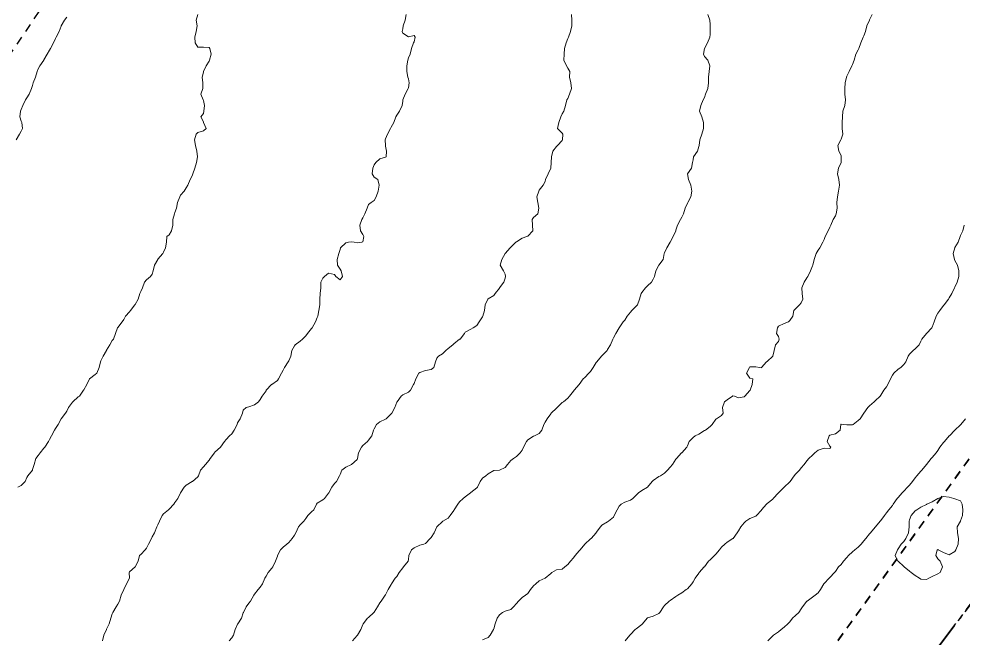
# Model space of a CAD drawing. Header units: centimetres. Extents: x 0 to 642158, y -847 to 649707.
# Drawn here: x 616081 to 616164, y 620826 to 620880.4 of the extents above; entities that cross this region are included whole.
import ezdxf

# ---------------------------------------------------------------- set-up
doc = ezdxf.new("R2010")
doc.units = ezdxf.units.CM
doc.header["$MEASUREMENT"] = 0
doc.linetypes.add('CENTERX2', pattern=[4, 2.5, -0.5, 0.5, -0.5])
doc.linetypes.add('JIS_02_0.7', pattern=[1.35, 0.75, -0.6])
doc.layers.add('SPW_parcellaire cadastral', color=7, linetype='CENTERX2', lineweight=25, true_color=0xff0542)
doc.layers.add('WAL_parcellaire agricole', color=7, linetype='JIS_02_0.7', lineweight=25)
doc.layers.add('WAL_topographie 0.5', color=253, linetype='Continuous', lineweight=20)

msp = doc.modelspace()

# ---------------------------------------------------------------- linework, layer by layer
at = {"layer": 'SPW_parcellaire cadastral'}
for points in [[(616080.198, 620885.531), (616144.734, 620974.533), (616149.715, 620970.824), (616191.526, 620940.742), (616250.942, 621018.209), (616261.912, 620966.122), (616263.613, 620952.538), (616261.41, 620918.602), (616259.582, 620897.225), (616259.185, 620882.418), (616258.186, 620828.585), (616258.195, 620804.368), (616254.945, 620806.243), (616180.117, 620849.425), (616137.678, 620793.39), (616104.658, 620794.238), (616090.293, 620793.326), (616059.536, 620788.639)], [(616256.709, 620706.96), (616245.087, 620688.12), (616165.865, 620749.948), (616137.678, 620793.39), (616180.117, 620849.425), (616254.945, 620806.243), (616258.195, 620804.368), (616257.086, 620777.464), (616258.363, 620709.515), (616256.709, 620706.96)]]:
    msp.add_lwpolyline(points, dxfattribs=at)
at = {"layer": 'WAL_parcellaire agricole'}
for points in [[(616256.531, 621010.471), (616261.045, 620978.872), (616264.204, 620946.972), (616264.54, 620929.472), (616262.543, 620906.472), (616257.382, 620855.139), (616253.22, 620818.805), (616251.222, 620803.638), (616172.383, 620852.629), (616133.223, 620798.458), (616052.891, 620793.615), (616033.49, 620809.78), (616068.05, 620859.117), (616094.045, 620897.619), (616146.369, 620977.291), (616189.372, 620943.13), (616227.866, 620992.8), (616253.195, 621026.136), (616256.531, 621010.471)], [(616052.891, 620793.615), (616133.223, 620798.458), (616172.383, 620852.629), (616251.222, 620803.638), (616254.888, 620802.306), (616255.997, 620774.617), (616257.4, 620703.807), (616283.569, 620681.31), (616274.904, 620665.143), (616272.238, 620660.142), (616266.073, 620651.975), (616263.907, 620646.975), (616262.074, 620639.475), (616257.786, 620631.565), (616227.415, 620576.971), (616199.663, 620598.301), (616185.082, 620583.966), (616052.891, 620793.615)]]:
    msp.add_lwpolyline(points, dxfattribs=at)
at = {"layer": 'WAL_topographie 0.5'}
for points in [[(616085.25, 620880.515), (616085.059, 620880.25), (616084.765, 620879.75), (616084.75, 620879.714), (616084.572, 620879.25), (616084.308, 620878.75), (616084.25, 620878.636), (616084.081, 620878.25), (616083.829, 620877.75), (616083.75, 620877.63), (616083.518, 620877.25), (616083.25, 620876.772), (616083.235, 620876.75), (616082.881, 620876.25), (616082.75, 620875.964), (616082.665, 620875.75), (616082.5, 620875.25), (616082.312, 620874.75), (616082.25, 620874.525), (616082.157, 620874.25), (616081.942, 620873.75), (616081.75, 620873.44), (616081.633, 620873.25), (616081.39, 620872.75), (616081.25, 620872.417), (616081.186, 620872.25), (616081.125, 620871.75), (616081.25, 620871.387), (616081.318, 620871.25), (616081.356, 620870.75), (616081.25, 620870.512), (616081.097, 620870.25), (616080.797, 620869.75)], [(616096.75, 620880.75), (616096.607, 620880.25), (616096.704, 620879.75), (616096.625, 620879.25), (616096.506, 620878.75), (616096.528, 620878.25), (616096.75, 620877.869), (616097.25, 620877.893), (616097.75, 620877.85), (616097.825, 620877.75), (616097.941, 620877.25), (616097.8, 620876.75), (616097.75, 620876.65), (616097.492, 620876.25), (616097.268, 620875.75), (616097.25, 620875.694), (616097.15, 620875.25), (616097.213, 620874.75), (616097.206, 620874.25), (616097.011, 620873.75), (616097.227, 620873.25), (616097.25, 620873.208), (616097.346, 620872.75), (616097.288, 620872.25), (616097.25, 620872.068), (616097.031, 620871.75), (616097.25, 620871.313), (616097.268, 620871.25), (616097.481, 620870.75), (616097.25, 620870.519), (616096.75, 620870.4), (616096.625, 620870.25), (616096.479, 620869.75), (616096.566, 620869.25), (616096.662, 620868.75), (616096.721, 620868.25), (616096.658, 620867.75), (616096.494, 620867.25), (616096.317, 620866.75), (616096.25, 620866.592), (616096.102, 620866.25), (616095.881, 620865.75), (616095.75, 620865.521), (616095.559, 620865.25), (616095.25, 620864.875), (616095.172, 620864.75), (616094.964, 620864.25), (616094.883, 620863.75), (616094.75, 620863.35), (616094.721, 620863.25), (616094.579, 620862.75), (616094.577, 620862.25), (616094.442, 620861.75), (616094.25, 620861.393), (616094.05, 620861.25), (616094.011, 620860.75), (616093.926, 620860.25), (616093.75, 620859.889), (616093.676, 620859.75), (616093.25, 620859.267), (616093.235, 620859.25), (616092.947, 620858.75), (616092.847, 620858.25), (616092.75, 620857.959), (616092.618, 620857.75), (616092.25, 620857.458), (616092.083, 620857.25), (616091.893, 620856.75), (616091.75, 620856.417), (616091.669, 620856.25), (616091.516, 620855.75), (616091.25, 620855.278), (616091.236, 620855.25), (616090.856, 620854.75), (616090.75, 620854.633), (616090.421, 620854.25), (616090.25, 620853.964), (616090.114, 620853.75), (616089.75, 620853.27), (616089.722, 620853.25), (616089.54, 620852.75), (616089.359, 620852.25), (616089.25, 620852.118), (616089.038, 620851.75), (616088.75, 620851.275), (616088.737, 620851.25), (616088.45, 620850.75), (616088.25, 620850.329), (616088.216, 620850.25), (616088.088, 620849.75), (616087.889, 620849.25), (616087.75, 620849.136), (616087.25, 620848.75), (616087.25, 620848.75), (616087.006, 620848.25), (616086.75, 620847.792), (616086.723, 620847.75), (616086.357, 620847.25), (616086.25, 620847.171), (616085.779, 620846.75), (616085.75, 620846.721), (616085.41, 620846.25), (616085.25, 620845.909), (616085.141, 620845.75), (616084.75, 620845.25), (616084.75, 620845.25), (616084.5, 620844.75), (616084.25, 620844.39), (616084.174, 620844.25), (616083.917, 620843.75), (616083.75, 620843.435), (616083.654, 620843.25), (616083.316, 620842.75), (616083.25, 620842.676), (616082.905, 620842.25), (616082.75, 620842.033), (616082.532, 620841.75), (616082.4, 620841.25), (616082.25, 620840.788), (616082.234, 620840.75), (616081.819, 620840.25), (616081.75, 620840.096), (616081.6, 620839.75), (616081.25, 620839.388), (616080.964, 620839.25)], [(616115.071, 620880.75), (616114.965, 620880.25), (616114.793, 620879.75), (616114.75, 620879.5), (616114.716, 620879.25), (616114.75, 620879.114), (616115.25, 620878.781), (616115.75, 620878.917), (616115.846, 620878.75), (616115.75, 620878.333), (616115.7, 620878.25), (616115.526, 620877.75), (616115.417, 620877.25), (616115.25, 620876.95), (616115.193, 620876.75), (616115.115, 620876.25), (616115.109, 620875.75), (616115.196, 620875.25), (616115.25, 620875.096), (616115.332, 620874.75), (616115.25, 620874.3), (616115.239, 620874.25), (616114.961, 620873.75), (616114.758, 620873.25), (616114.75, 620873.15), (616114.712, 620872.75), (616114.471, 620872.25), (616114.25, 620871.922), (616114.161, 620871.75), (616113.966, 620871.25), (616113.75, 620870.859), (616113.692, 620870.75), (616113.427, 620870.25), (616113.25, 620869.845), (616113.217, 620869.75), (616113.241, 620869.25), (616113.25, 620869.179), (616113.336, 620868.75), (616113.292, 620868.25), (616113.25, 620868.217), (616112.75, 620868.073), (616112.405, 620867.75), (616112.25, 620867.546), (616112.142, 620867.25), (616112.079, 620866.75), (616112.25, 620866.477), (616112.583, 620866.25), (616112.693, 620865.75), (616112.596, 620865.25), (616112.414, 620864.75), (616112.25, 620864.404), (616111.983, 620864.25), (616111.75, 620864.055), (616111.619, 620863.75), (616111.433, 620863.25), (616111.25, 620862.895), (616111.172, 620862.75), (616110.983, 620862.25), (616111.05, 620861.75), (616111.25, 620861.417), (616111.337, 620861.25), (616111.25, 620860.8), (616111.15, 620860.75), (616110.75, 620860.696), (616110.5, 620860.75), (616110.25, 620860.794), (616110, 620860.75), (616109.75, 620860.697), (616109.303, 620860.25), (616109.25, 620860.117), (616109.13, 620859.75), (616108.989, 620859.25), (616109.014, 620858.75), (616109.25, 620858.396), (616109.35, 620858.25), (616109.455, 620857.75), (616109.25, 620857.442), (616108.869, 620857.75), (616108.75, 620857.906), (616108.25, 620858.038), (616107.885, 620857.75), (616107.75, 620857.61), (616107.573, 620857.25), (616107.55, 620856.75), (616107.51, 620856.25), (616107.489, 620855.75), (616107.479, 620855.25), (616107.379, 620854.75), (616107.288, 620854.25), (616107.25, 620854.15), (616107.093, 620853.75), (616106.799, 620853.25), (616106.75, 620853.183), (616106.395, 620852.75), (616106.25, 620852.539), (616105.96, 620852.25), (616105.75, 620852.055), (616105.319, 620851.75), (616105.25, 620851.655), (616105.014, 620851.25), (616104.928, 620850.75), (616104.75, 620850.333), (616104.702, 620850.25), (616104.366, 620849.75), (616104.25, 620849.512), (616104.109, 620849.25), (616103.86, 620848.75), (616103.75, 620848.609), (616103.25, 620848.271), (616103.221, 620848.25), (616102.776, 620847.75), (616102.75, 620847.719), (616102.409, 620847.25), (616102.25, 620846.932), (616102.076, 620846.75), (616101.75, 620846.462), (616101.25, 620846.29), (616101, 620846.25), (616100.75, 620846), (616100.673, 620845.75), (616100.472, 620845.25), (616100.25, 620844.886), (616100.205, 620844.75), (616099.967, 620844.25), (616099.75, 620843.94), (616099.54, 620843.75), (616099.25, 620843.444), (616099.091, 620843.25), (616098.75, 620842.75), (616098.75, 620842.75), (616098.25, 620842.313), (616098.212, 620842.25), (616097.859, 620841.75), (616097.75, 620841.615), (616097.433, 620841.25), (616097.25, 620841.038), (616096.982, 620840.75), (616096.806, 620840.25), (616096.75, 620840.156), (616096.286, 620839.75), (616096.25, 620839.736), (616095.75, 620839.431), (616095.569, 620839.25), (616095.25, 620838.75), (616095.25, 620838.75), (616095.015, 620838.25), (616094.75, 620837.89), (616094.65, 620837.75), (616094.25, 620837.312), (616094.181, 620837.25), (616093.75, 620836.893), (616093.631, 620836.75), (616093.401, 620836.25), (616093.25, 620835.937), (616093.175, 620835.75), (616092.969, 620835.25), (616092.75, 620834.882), (616092.682, 620834.75), (616092.434, 620834.25), (616092.25, 620833.9), (616092.125, 620833.75), (616091.75, 620833.341), (616091.632, 620833.25), (616091.528, 620832.75), (616091.25, 620832.25), (616091.25, 620832.25), (616090.75, 620831.821), (616090.733, 620831.75), (616090.75, 620831.251), (616090.75, 620831.25), (616090.75, 620831.25), (616090.508, 620830.75), (616090.25, 620830.25), (616090.25, 620830.25), (616090.042, 620829.75), (616089.893, 620829.25), (616089.75, 620828.97), (616089.593, 620828.75), (616089.292, 620828.25), (616089.25, 620828.125), (616089.135, 620827.75), (616088.966, 620827.25), (616088.75, 620826.782), (616088.733, 620826.75), (616088.516, 620826.25), (616088.385, 620825.75)], [(616129.562, 620880.75), (616129.611, 620880.25), (616129.618, 620879.75), (616129.483, 620879.25), (616129.318, 620878.75), (616129.25, 620878.643), (616129.101, 620878.25), (616128.953, 620877.75), (616128.946, 620877.25), (616128.893, 620876.75), (616129.125, 620876.25), (616129.25, 620876.023), (616129.417, 620875.75), (616129.409, 620875.25), (616129.53, 620874.75), (616129.569, 620874.25), (616129.412, 620873.75), (616129.25, 620873.383), (616129.179, 620873.25), (616129.048, 620872.75), (616128.891, 620872.25), (616128.75, 620872.038), (616128.627, 620871.75), (616128.462, 620871.25), (616128.337, 620870.75), (616128.75, 620870.337), (616128.801, 620870.25), (616128.78, 620869.75), (616128.75, 620869.698), (616128.344, 620869.25), (616128.25, 620869.15), (616127.95, 620868.75), (616127.81, 620868.25), (616127.804, 620867.75), (616127.75, 620867.25), (616127.75, 620867.25), (616127.512, 620866.75), (616127.301, 620866.25), (616127.25, 620866.083), (616127.102, 620865.75), (616126.75, 620865.337), (616126.697, 620865.25), (616126.538, 620864.75), (616126.607, 620864.25), (616126.713, 620863.75), (616126.607, 620863.25), (616126.25, 620862.938), (616126.113, 620862.75), (616126.146, 620862.25), (616126.187, 620861.75), (616125.75, 620861.294), (616125.65, 620861.25), (616125.25, 620861.107), (616124.75, 620860.798), (616124.694, 620860.75), (616124.25, 620860.321), (616124.194, 620860.25), (616123.75, 620859.75), (616123.75, 620859.75), (616123.472, 620859.25), (616123.317, 620858.75), (616123.618, 620858.25), (616123.75, 620857.938), (616123.793, 620857.75), (616123.75, 620857.6), (616123.637, 620857.25), (616123.263, 620856.75), (616123.25, 620856.733), (616122.882, 620856.25), (616122.75, 620856.089), (616122.25, 620855.774), (616122.228, 620855.75), (616121.993, 620855.25), (616121.929, 620854.75), (616121.783, 620854.25), (616121.75, 620854.19), (616121.475, 620853.75), (616121.25, 620853.44), (616120.945, 620853.25), (616120.75, 620853.115), (616120.25, 620852.861), (616120.187, 620852.75), (616119.786, 620852.25), (616119.75, 620852.227), (616119.25, 620851.825), (616119.167, 620851.75), (616118.75, 620851.424), (616118.55, 620851.25), (616118.25, 620850.95), (616117.886, 620850.75), (616117.75, 620850.583), (616117.635, 620850.25), (616117.5, 620849.75), (616117.25, 620849.573), (616116.75, 620849.483), (616116.25, 620849.32), (616116.158, 620849.25), (616115.903, 620848.75), (616115.75, 620848.357), (616115.708, 620848.25), (616115.425, 620847.75), (616115.25, 620847.575), (616114.75, 620847.358), (616114.612, 620847.25), (616114.278, 620846.75), (616114.25, 620846.708), (616114.06, 620846.25), (616113.787, 620845.75), (616113.75, 620845.692), (616113.308, 620845.25), (616113.25, 620845.206), (616112.75, 620844.994), (616112.462, 620844.75), (616112.25, 620844.382), (616112.201, 620844.25), (616112.05, 620843.75), (616111.75, 620843.364), (616111.661, 620843.25), (616111.25, 620842.901), (616111.129, 620842.75), (616110.882, 620842.25), (616110.786, 620841.75), (616110.75, 620841.683), (616110.269, 620841.25), (616110.25, 620841.238), (616109.75, 620841.01), (616109.412, 620840.75), (616109.25, 620840.368), (616109.206, 620840.25), (616108.938, 620839.75), (616108.75, 620839.562), (616108.533, 620839.25), (616108.259, 620838.75), (616108.25, 620838.731), (616107.871, 620838.25), (616107.75, 620838.145), (616107.25, 620837.828), (616107.189, 620837.75), (616106.947, 620837.25), (616106.75, 620837.079), (616106.429, 620836.75), (616106.25, 620836.5), (616106.066, 620836.25), (616105.75, 620835.942), (616105.6, 620835.75), (616105.37, 620835.25), (616105.25, 620835.026), (616105.055, 620834.75), (616104.75, 620834.382), (616104.589, 620834.25), (616104.25, 620833.971), (616104.016, 620833.75), (616103.772, 620833.25), (616103.75, 620833.197), (616103.587, 620832.75), (616103.346, 620832.25), (616103.25, 620832.125), (616102.939, 620831.75), (616102.75, 620831.427), (616102.654, 620831.25), (616102.428, 620830.75), (616102.25, 620830.474), (616102.057, 620830.25), (616101.75, 620829.853), (616101.675, 620829.75), (616101.377, 620829.25), (616101.25, 620829.069), (616101.01, 620828.75), (616100.76, 620828.25), (616100.75, 620828.222), (616100.587, 620827.75), (616100.275, 620827.25), (616100.25, 620827.208), (616100.03, 620826.75), (616099.896, 620826.25), (616099.75, 620826.024), (616099.526, 620825.75)], [(616141.559, 620880.75), (616141.712, 620880.25), (616141.75, 620879.875), (616141.76, 620879.75), (616141.762, 620879.25), (616141.75, 620879), (616141.735, 620878.75), (616141.523, 620878.25), (616141.25, 620877.75), (616141.25, 620877.75), (616141.18, 620877.25), (616141.25, 620877.056), (616141.54, 620876.75), (616141.734, 620876.25), (616141.665, 620875.75), (616141.611, 620875.25), (616141.617, 620874.75), (616141.554, 620874.25), (616141.357, 620873.75), (616141.25, 620873.469), (616141.147, 620873.25), (616140.932, 620872.75), (616140.806, 620872.25), (616141.01, 620871.75), (616141.171, 620871.25), (616141.163, 620870.75), (616141.011, 620870.25), (616140.835, 620869.75), (616140.776, 620869.25), (616140.75, 620869.167), (616140.628, 620868.75), (616140.303, 620868.25), (616140.25, 620868), (616140.203, 620867.75), (616140.105, 620867.25), (616139.772, 620866.75), (616139.841, 620866.25), (616140.068, 620865.75), (616140.141, 620865.25), (616140.055, 620864.75), (616139.788, 620864.25), (616139.75, 620864.185), (616139.565, 620863.75), (616139.402, 620863.25), (616139.25, 620862.946), (616139.133, 620862.75), (616138.88, 620862.25), (616138.75, 620861.817), (616138.73, 620861.75), (616138.511, 620861.25), (616138.25, 620860.771), (616138.238, 620860.75), (616137.947, 620860.25), (616137.75, 620859.817), (616137.727, 620859.75), (616137.621, 620859.25), (616137.25, 620858.75), (616137.25, 620858.75), (616136.99, 620858.25), (616136.859, 620857.75), (616136.75, 620857.512), (616136.588, 620857.25), (616136.25, 620856.912), (616136.083, 620856.75), (616135.75, 620856.343), (616135.699, 620856.25), (616135.546, 620855.75), (616135.361, 620855.25), (616135.25, 620855.142), (616134.878, 620854.75), (616134.75, 620854.622), (616134.454, 620854.25), (616134.25, 620853.905), (616134.125, 620853.75), (616133.773, 620853.25), (616133.75, 620853.229), (616133.463, 620852.75), (616133.25, 620852.364), (616133.197, 620852.25), (616133.011, 620851.75), (616132.75, 620851.321), (616132.696, 620851.25), (616132.25, 620850.779), (616132.221, 620850.75), (616131.804, 620850.25), (616131.75, 620850.187), (616131.475, 620849.75), (616131.25, 620849.412), (616131.097, 620849.25), (616130.75, 620848.871), (616130.602, 620848.75), (616130.25, 620848.25), (616130.25, 620848.25), (616129.824, 620847.75), (616129.75, 620847.669), (616129.389, 620847.25), (616129.25, 620847.071), (616128.859, 620846.75), (616128.75, 620846.674), (616128.313, 620846.25), (616128.25, 620846.197), (616127.791, 620845.75), (616127.75, 620845.696), (616127.452, 620845.25), (616127.25, 620844.967), (616127.14, 620844.75), (616126.977, 620844.25), (616126.75, 620843.972), (616126.333, 620843.75), (616126.25, 620843.714), (616125.75, 620843.404), (616125.62, 620843.25), (616125.37, 620842.75), (616125.25, 620842.489), (616125.073, 620842.25), (616124.75, 620841.947), (616124.479, 620841.75), (616124.25, 620841.583), (616123.968, 620841.25), (616123.75, 620840.967), (616123.25, 620840.75), (616123.25, 620840.75), (616122.75, 620840.721), (616122.25, 620840.406), (616122.058, 620840.25), (616121.75, 620840.034), (616121.563, 620839.75), (616121.331, 620839.25), (616121.25, 620839.183), (616120.75, 620838.775), (616120.714, 620838.75), (616120.25, 620838.395), (616120.06, 620838.25), (616119.75, 620837.973), (616119.588, 620837.75), (616119.272, 620837.25), (616119.25, 620837.206), (616118.934, 620836.75), (616118.75, 620836.536), (616118.288, 620836.25), (616118.25, 620836.226), (616117.75, 620835.75), (616117.75, 620835.75), (616117.514, 620835.25), (616117.25, 620834.838), (616117.169, 620834.75), (616116.75, 620834.307), (616116.596, 620834.25), (616116.25, 620834.14), (616115.75, 620833.934), (616115.531, 620833.75), (616115.295, 620833.25), (616115.25, 620832.893), (616115.23, 620832.75), (616114.825, 620832.25), (616114.75, 620832.168), (616114.435, 620831.75), (616114.25, 620831.407), (616114.105, 620831.25), (616113.773, 620830.75), (616113.75, 620830.713), (616113.478, 620830.25), (616113.25, 620829.794), (616113.224, 620829.75), (616112.86, 620829.25), (616112.75, 620829.083), (616112.53, 620828.75), (616112.25, 620828.283), (616112.221, 620828.25), (616111.75, 620827.816), (616111.674, 620827.75), (616111.274, 620827.25), (616111.25, 620827.194), (616111.09, 620826.75), (616110.772, 620826.25), (616110.75, 620826.228), (616110.344, 620825.75)], [(616155.972, 620880.75), (616155.75, 620880.288), (616155.731, 620880.25), (616155.507, 620879.75), (616155.394, 620879.25), (616155.25, 620878.868), (616155.196, 620878.75), (616154.995, 620878.25), (616154.802, 620877.75), (616154.75, 620877.641), (616154.53, 620877.25), (616154.401, 620876.75), (616154.25, 620876.369), (616154.2, 620876.25), (616153.946, 620875.75), (616153.75, 620875.327), (616153.721, 620875.25), (616153.611, 620874.75), (616153.587, 620874.25), (616153.578, 620873.75), (616153.646, 620873.25), (616153.583, 620872.75), (616153.403, 620872.25), (616153.36, 620871.75), (616153.345, 620871.25), (616153.347, 620870.75), (616153.39, 620870.25), (616153.25, 620869.812), (616153.222, 620869.75), (616152.972, 620869.25), (616153.062, 620868.75), (616153.25, 620868.375), (616153.266, 620868.25), (616153.25, 620867.75), (616153.25, 620867.75), (616153.033, 620867.25), (616152.932, 620866.75), (616153.064, 620866.25), (616153.117, 620865.75), (616153.033, 620865.25), (616152.925, 620864.75), (616152.88, 620864.25), (616152.907, 620863.75), (616152.811, 620863.25), (616152.75, 620863.083), (616152.54, 620862.75), (616152.361, 620862.25), (616152.25, 620862.063), (616152.122, 620861.75), (616151.846, 620861.25), (616151.75, 620860.987), (616151.637, 620860.75), (616151.371, 620860.25), (616151.25, 620860.068), (616151.05, 620859.75), (616150.896, 620859.25), (616150.77, 620858.75), (616150.75, 620858.694), (616150.572, 620858.25), (616150.341, 620857.75), (616150.25, 620857.63), (616150.006, 620857.25), (616149.793, 620856.75), (616149.839, 620856.25), (616149.886, 620855.75), (616149.75, 620855.417), (616149.6, 620855.25), (616149.25, 620854.9), (616149.1, 620854.75), (616149.023, 620854.25), (616148.75, 620853.875), (616148.625, 620853.75), (616148.25, 620853.607), (616147.75, 620853.382), (616147.664, 620853.25), (616147.568, 620852.75), (616147.75, 620852.464), (616147.81, 620852.25), (616147.75, 620852.036), (616147.5, 620851.75), (616147.375, 620851.25), (616147.25, 620850.75), (616147.25, 620850.75), (616146.75, 620850.278), (616146.714, 620850.25), (616146.262, 620849.75), (616146.25, 620849.721), (616146.083, 620849.75), (616145.75, 620849.821), (616145.25, 620849.824), (616145.193, 620849.75), (616144.94, 620849.25), (616145.25, 620848.822), (616145.5, 620848.75), (616145.45, 620848.25), (616145.258, 620847.75), (616145.25, 620847.738), (616144.794, 620847.25), (616144.75, 620847.191), (616144.25, 620847.103), (616143.893, 620847.25), (616143.75, 620847.275), (616143.713, 620847.25), (616143.25, 620846.929), (616143.017, 620846.75), (616142.829, 620846.25), (616142.904, 620845.75), (616142.75, 620845.55), (616142.321, 620845.25), (616142.25, 620845.212), (616141.917, 620844.75), (616141.75, 620844.562), (616141.333, 620844.25), (616141.25, 620844.218), (616140.75, 620843.899), (616140.444, 620843.75), (616140.25, 620843.62), (616139.917, 620843.25), (616139.75, 620842.865), (616139.705, 620842.75), (616139.25, 620842.266), (616139.235, 620842.25), (616138.794, 620841.75), (616138.75, 620841.691), (616138.437, 620841.25), (616138.25, 620841.007), (616138.013, 620840.75), (616137.75, 620840.474), (616137.381, 620840.25), (616137.25, 620840.183), (616136.75, 620839.842), (616136.667, 620839.75), (616136.25, 620839.25), (616136.25, 620839.25), (616135.75, 620838.947), (616135.45, 620838.75), (616135.25, 620838.542), (616134.97, 620838.25), (616134.75, 620838.097), (616134.25, 620837.917), (616133.946, 620837.75), (616133.75, 620837.583), (616133.586, 620837.25), (616133.331, 620836.75), (616133.25, 620836.61), (616132.822, 620836.25), (616132.75, 620836.212), (616132.25, 620835.902), (616132.115, 620835.75), (616131.75, 620835.275), (616131.732, 620835.25), (616131.291, 620834.75), (616131.25, 620834.714), (616130.75, 620834.25), (616130.75, 620834.25), (616130.324, 620833.75), (616130.25, 620833.661), (616129.907, 620833.25), (616129.75, 620833.036), (616129.481, 620832.75), (616129.25, 620832.457), (616128.992, 620832.25), (616128.75, 620832.045), (616128.25, 620831.991), (616127.861, 620831.75), (616127.75, 620831.667), (616127.25, 620831.25), (616127.25, 620831.25), (616126.75, 620831.018), (616126.431, 620830.75), (616126.25, 620830.587), (616125.968, 620830.25), (616125.75, 620829.921), (616125.524, 620829.75), (616125.25, 620829.552), (616124.908, 620829.25), (616124.75, 620829.043), (616124.492, 620828.75), (616124.25, 620828.5), (616123.75, 620828.369), (616123.523, 620828.25), (616123.25, 620828.036), (616123.06, 620827.75), (616122.868, 620827.25), (616122.75, 620826.821), (616122.726, 620826.75), (616122.444, 620826.25), (616122.25, 620826.056), (616121.75, 620825.833)], [(616164.071, 620862.25), (616163.936, 620861.75), (616163.75, 620861.344), (616163.712, 620861.25), (616163.537, 620860.75), (616163.25, 620860.29), (616163.23, 620860.25), (616163.102, 620859.75), (616163.2, 620859.25), (616163.25, 620859.135), (616163.458, 620858.75), (616163.578, 620858.25), (616163.579, 620857.75), (616163.433, 620857.25), (616163.25, 620856.818), (616163.213, 620856.75), (616162.983, 620856.25), (616162.75, 620855.861), (616162.671, 620855.75), (616162.288, 620855.25), (616162.25, 620855.208), (616161.913, 620854.75), (616161.75, 620854.521), (616161.592, 620854.25), (616161.428, 620853.75), (616161.25, 620853.306), (616161.221, 620853.25), (616160.75, 620852.75), (616160.75, 620852.75), (616160.354, 620852.25), (616160.25, 620852.071), (616160.1, 620851.75), (616159.75, 620851.388), (616159.583, 620851.25), (616159.25, 620850.93), (616159.15, 620850.75), (616158.947, 620850.25), (616158.75, 620850.026), (616158.483, 620849.75), (616158.25, 620849.594), (616157.881, 620849.25), (616157.75, 620849.067), (616157.586, 620848.75), (616157.365, 620848.25), (616157.25, 620848.068), (616157.017, 620847.75), (616156.75, 620847.336), (616156.694, 620847.25), (616156.25, 620846.833), (616156.163, 620846.75), (616155.75, 620846.385), (616155.598, 620846.25), (616155.25, 620845.75), (616155.25, 620845.75), (616154.939, 620845.25), (616154.75, 620845.087), (616154.311, 620844.75), (616154.25, 620844.709), (616153.75, 620844.725), (616153.5, 620844.75), (616153.25, 620844.778), (616153.235, 620844.75), (616153.183, 620844.25), (616152.75, 620843.925), (616152.25, 620843.807), (616152.193, 620843.75), (616152.036, 620843.25), (616152.25, 620842.841), (616152.35, 620842.75), (616152.25, 620842.65), (616151.75, 620842.671), (616151.25, 620842.493), (616150.957, 620842.25), (616150.75, 620842.062), (616150.417, 620841.75), (616150.25, 620841.55), (616150.008, 620841.25), (616149.75, 620840.954), (616149.588, 620840.75), (616149.25, 620840.391), (616149.137, 620840.25), (616148.792, 620839.75), (616148.75, 620839.703), (616148.263, 620839.25), (616148.25, 620839.237), (616147.75, 620838.75), (616147.75, 620838.75), (616147.293, 620838.25), (616147.25, 620838.203), (616146.75, 620837.811), (616146.696, 620837.75), (616146.274, 620837.25), (616146.25, 620837.221), (616145.827, 620836.75), (616145.75, 620836.693), (616145.25, 620836.495), (616144.899, 620836.25), (616144.75, 620836.119), (616144.458, 620835.75), (616144.25, 620835.417), (616144.138, 620835.25), (616143.763, 620834.75), (616143.75, 620834.74), (616143.25, 620834.423), (616143.034, 620834.25), (616142.75, 620833.966), (616142.577, 620833.75), (616142.25, 620833.35), (616142.137, 620833.25), (616141.75, 620832.881), (616141.616, 620832.75), (616141.25, 620832.266), (616141.239, 620832.25), (616140.799, 620831.75), (616140.75, 620831.696), (616140.444, 620831.25), (616140.25, 620830.932), (616140.139, 620830.75), (616139.75, 620830.33), (616139.652, 620830.25), (616139.25, 620829.98), (616138.9, 620829.75), (616138.75, 620829.635), (616138.25, 620829.302), (616138.154, 620829.25), (616137.75, 620828.846), (616137.664, 620828.75), (616137.331, 620828.25), (616137.25, 620828.167), (616136.75, 620827.906), (616136.25, 620827.763), (616136.231, 620827.75), (616135.817, 620827.25), (616135.75, 620827.194), (616135.25, 620826.81), (616135.172, 620826.75), (616134.75, 620826.315), (616134.699, 620826.25), (616134.285, 620825.75)], [(616164.176, 620845.25), (616163.779, 620844.75), (616163.75, 620844.72), (616163.25, 620844.261), (616163.239, 620844.25), (616162.756, 620843.75), (616162.75, 620843.744), (616162.338, 620843.25), (616162.25, 620843.159), (616161.92, 620842.75), (616161.75, 620842.463), (616161.604, 620842.25), (616161.25, 620841.843), (616161.162, 620841.75), (616160.755, 620841.25), (616160.75, 620841.245), (616160.338, 620840.75), (616160.25, 620840.659), (616159.898, 620840.25), (616159.75, 620840.06), (616159.507, 620839.75), (616159.25, 620839.418), (616159.089, 620839.25), (616158.75, 620838.894), (616158.612, 620838.75), (616158.25, 620838.343), (616158.177, 620838.25), (616157.833, 620837.75), (616157.75, 620837.638), (616157.44, 620837.25), (616157.25, 620837.005), (616157.055, 620836.75), (616156.75, 620836.315), (616156.695, 620836.25), (616156.266, 620835.75), (616156.25, 620835.731), (616155.826, 620835.25), (616155.75, 620835.156), (616155.43, 620834.75), (616155.25, 620834.534), (616155.01, 620834.25), (616154.75, 620833.985), (616154.455, 620833.75), (616154.25, 620833.568), (616153.9, 620833.25), (616153.75, 620833.059), (616153.453, 620832.75), (616153.25, 620832.464), (616153.036, 620832.25), (616152.75, 620831.85), (616152.668, 620831.75), (616152.25, 620831.304), (616152.192, 620831.25), (616151.75, 620830.787), (616151.725, 620830.75), (616151.442, 620830.25), (616151.25, 620829.958), (616150.98, 620829.75), (616150.75, 620829.583), (616150.264, 620829.25), (616150.25, 620829.237), (616149.865, 620828.75), (616149.75, 620828.573), (616149.546, 620828.25), (616149.25, 620827.966), (616148.982, 620827.75), (616148.75, 620827.433), (616148.567, 620827.25), (616148.25, 620826.944), (616147.989, 620826.75), (616147.75, 620826.554), (616147.325, 620826.25), (616147.25, 620826.187), (616146.83, 620825.75)], [(616160.964, 620831.25), (616160.75, 620831.128), (616160.25, 620831.18), (616160.144, 620831.25), (616159.75, 620831.491), (616159.417, 620831.75), (616159.25, 620831.875), (616158.783, 620832.25), (616158.75, 620832.279), (616158.25, 620832.74), (616158.24, 620832.75), (616158.013, 620833.25), (616158.208, 620833.75), (616158.25, 620833.829), (616158.531, 620834.25), (616158.75, 620834.466), (616158.944, 620834.75), (616159.157, 620835.25), (616159.216, 620835.75), (616159.219, 620836.25), (616159.25, 620836.369), (616159.394, 620836.75), (616159.75, 620837.161), (616159.894, 620837.25), (616160.25, 620837.491), (616160.75, 620837.736), (616160.79, 620837.75), (616161.25, 620837.971), (616161.75, 620838.25), (616161.75, 620838.25), (616162.25, 620838.423), (616162.75, 620838.37), (616163.156, 620838.25), (616163.25, 620838.224), (616163.75, 620838.059), (616163.877, 620837.75), (616163.944, 620837.25), (616163.925, 620836.75), (616163.75, 620836.3), (616163.727, 620836.25), (616163.439, 620835.75), (616163.46, 620835.25), (616163.568, 620834.75), (616163.529, 620834.25), (616163.315, 620833.75), (616163.25, 620833.601), (616162.75, 620833.318), (616162.25, 620833.519), (616161.776, 620833.75), (616161.75, 620833.762), (616161.7, 620833.75), (616161.557, 620833.25), (616161.75, 620832.967), (616161.96, 620832.75), (616162.169, 620832.25), (616161.959, 620831.75), (616161.75, 620831.631), (616161.25, 620831.4), (616160.964, 620831.25)]]:
    msp.add_lwpolyline(points, dxfattribs=at)

doc.saveas('drawing.dxf')
